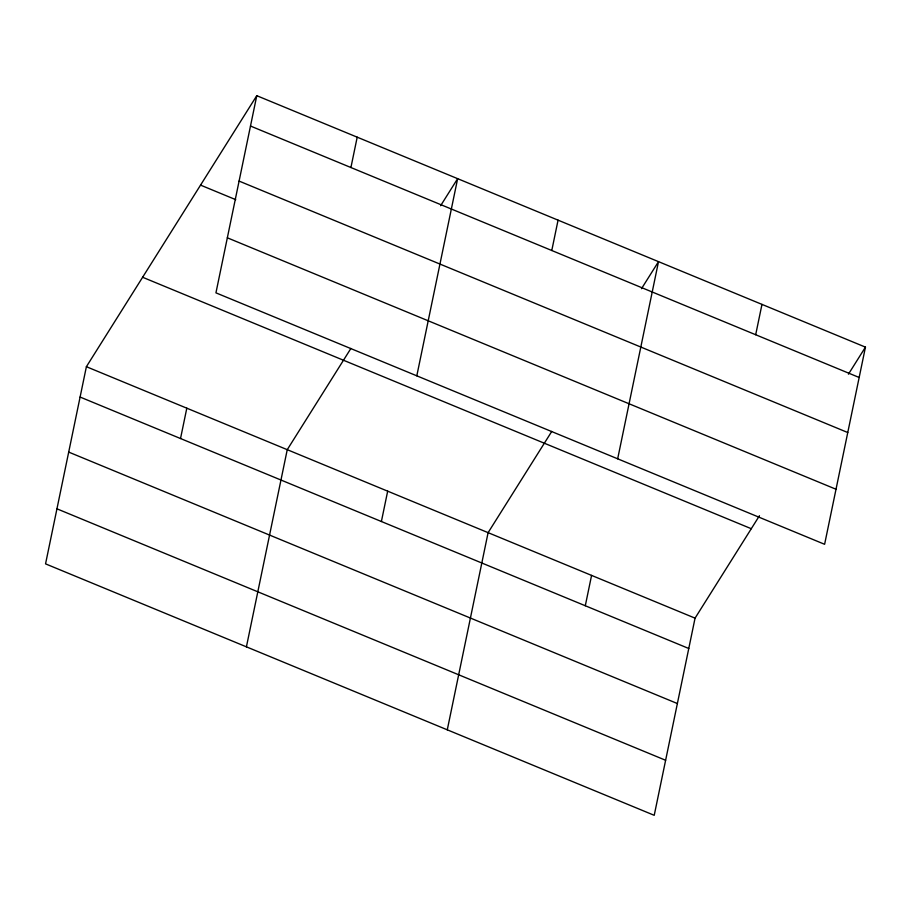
<?xml version="1.0" encoding="UTF-8"?>
<svg xmlns="http://www.w3.org/2000/svg" width="911" height="911" viewBox="0 0 911 911"><rect width="100%" height="100%" fill="white"/><g stroke="black" fill="none" stroke-linecap="round" stroke-linejoin="round"><path stroke-width="1.37" d="M256.777 95.689L215.941 292.852L824.614 544.3L865.45 347.137L256.777 95.689L86.386 366.7L45.55 563.863L654.223 815.311L695.059 618.148L759.455 515.717M180.526 438.533L186.812 408.185M246.414 646.844L287.25 449.681L350.906 348.435M350.917 167.522L357.203 137.174M381.39 521.513L387.676 491.166M416.805 375.833L457.641 178.658L440.617 205.727M447.278 729.825L488.102 532.662L551.77 431.404M551.781 250.502L558.067 220.155M585.295 605.747L591.581 575.399M617.669 458.802L658.505 261.639L641.481 288.707M755.686 334.736L761.972 304.388M848.437 374.193L865.45 347.137M250.491 126.037L859.164 377.484M239.092 181.084L847.765 432.531M200.545 185.115L235.755 199.668M227.34 237.805L836.025 489.253M142.606 277.263L751.29 528.71M86.386 366.7L695.059 618.148M80.1 397.048L688.773 648.495M68.701 452.095L677.374 703.543M56.949 508.816L665.622 760.264"/></g></svg>
